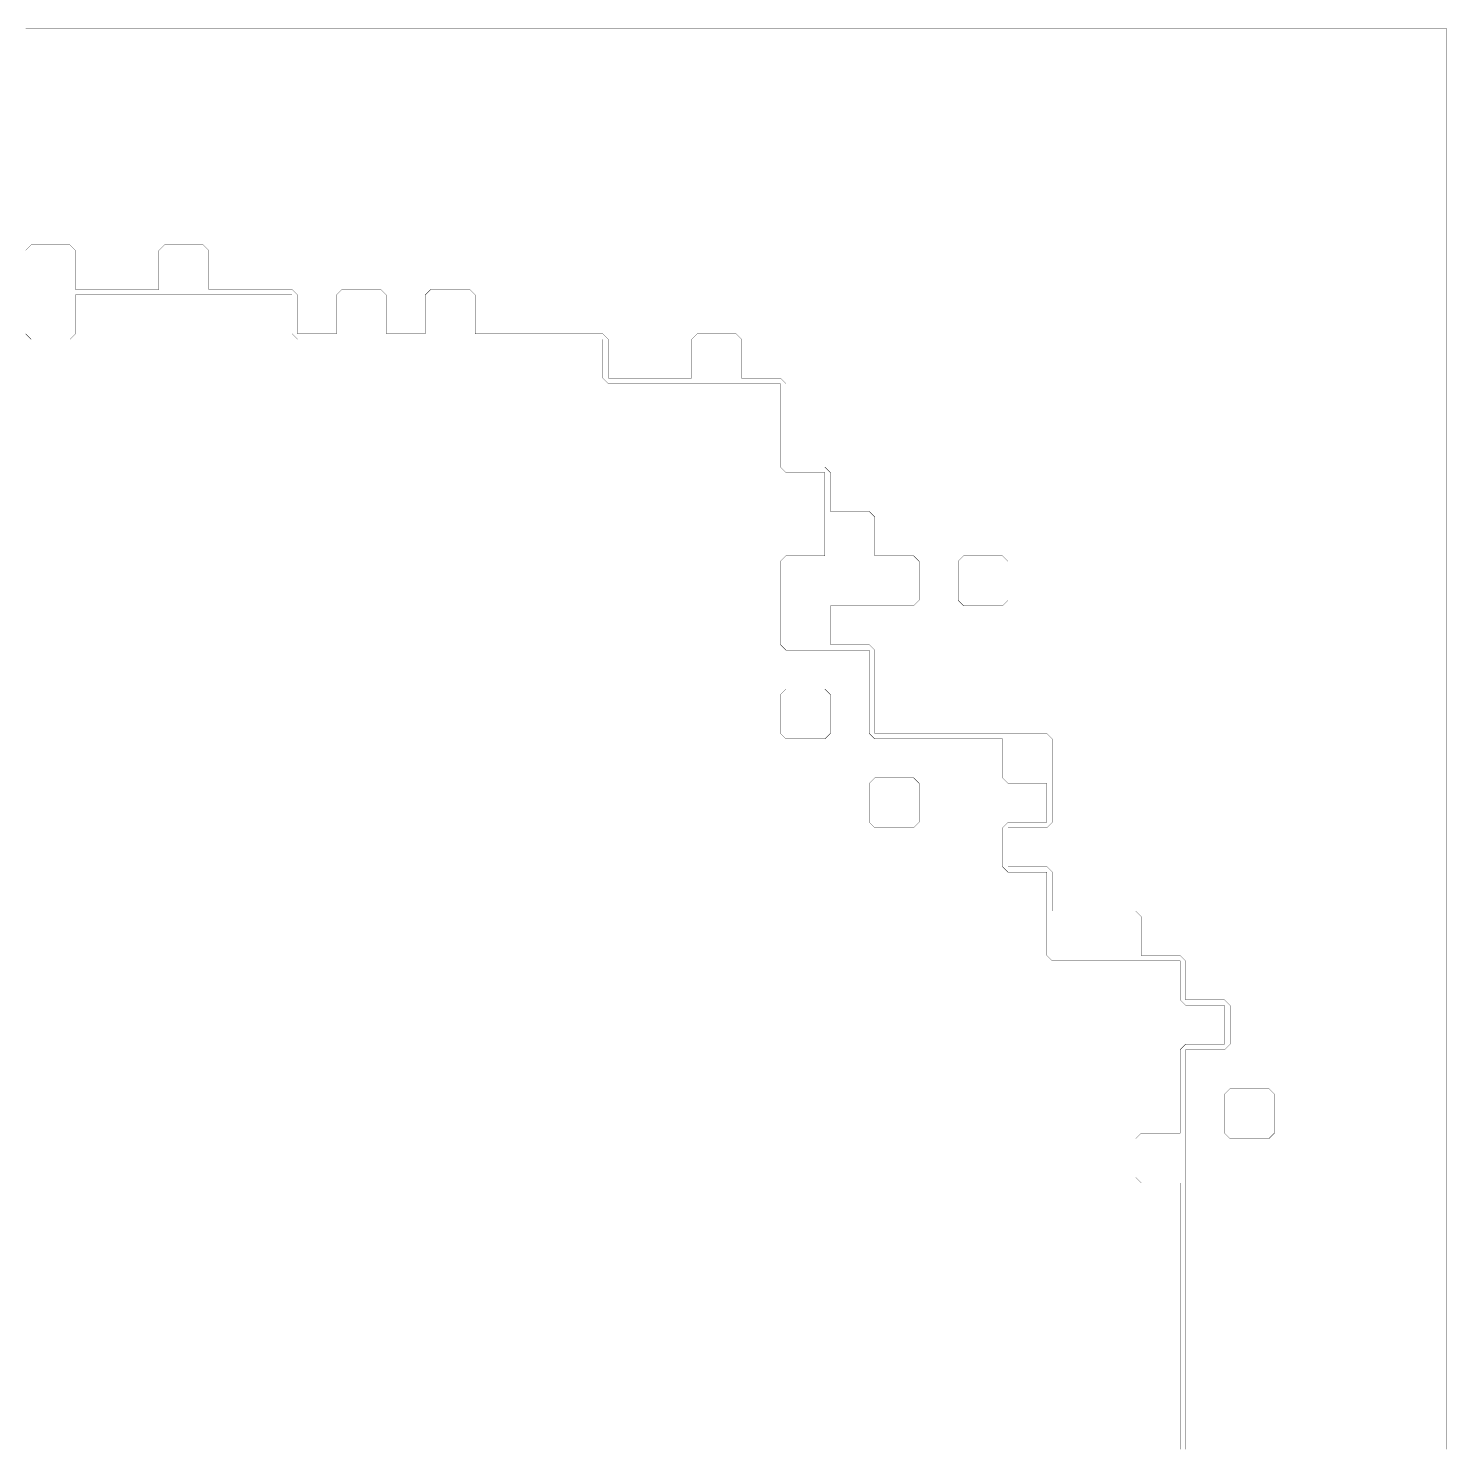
# Model space of a CAD drawing. Header units: metres. Extents: x 0 to 4990, y -4990 to 0.
# Drawn here: x 2495 to 4990, y -2495 to 0 of the extents above; entities that cross this region are included whole.
import ezdxf

# ---------------------------------------------------------------- set-up
doc = ezdxf.new("R2010")
doc.units = ezdxf.units.M
doc.layers.add('conductor', color=1, linetype='Continuous')
doc.layers.add('substrate', color=5, linetype='Continuous')

msp = doc.modelspace()

# ---------------------------------------------------------------- linework, layer by layer
at = {"layer": 'conductor', "const_width": 0.5}
msp.add_lwpolyline([(4521.484375, -2500), (4521.484375, -2490.234375), (4521.484375, -2480.46875), (4521.484375, -2470.703125), (4521.484375, -2460.9375), (4521.484375, -2451.171875), (4521.484375, -2441.40625), (4521.484375, -2431.640625), (4521.484375, -2421.875), (4521.484375, -2412.109375), (4521.484375, -2402.34375), (4521.484375, -2392.578125), (4521.484375, -2382.8125), (4521.484375, -2373.046875), (4521.484375, -2363.28125), (4521.484375, -2353.515625), (4521.484375, -2343.75), (4521.484375, -2333.984375), (4521.484375, -2324.21875), (4521.484375, -2314.453125), (4521.484375, -2304.6875), (4521.484375, -2294.921875), (4521.484375, -2285.15625), (4521.484375, -2275.390625), (4521.484375, -2265.625), (4521.484375, -2255.859375), (4521.484375, -2246.09375), (4521.484375, -2236.328125), (4521.484375, -2226.5625), (4521.484375, -2216.796875), (4521.484375, -2207.03125), (4521.484375, -2197.265625), (4521.484375, -2187.5), (4521.484375, -2177.734375), (4521.484375, -2167.96875), (4521.484375, -2158.203125), (4521.484375, -2148.4375), (4521.484375, -2138.671875), (4521.484375, -2128.90625), (4521.484375, -2119.140625), (4521.484375, -2109.375), (4521.484375, -2099.609375), (4521.484375, -2089.84375), (4521.484375, -2080.078125), (4521.484375, -2070.3125), (4521.484375, -2060.546875), (4521.484375, -2050.78125), (4521.484375, -2041.015625), (4521.484375, -2031.25), (4511.71875, -2031.25), (4501.953125, -2031.25), (4492.1875, -2031.25), (4482.421875, -2031.25), (4472.65625, -2031.25), (4462.890625, -2031.25), (4453.125, -2031.25), (4443.359375, -2021.484375), (4443.359375, -2011.71875), (4443.359375, -2001.953125), (4443.359375, -1992.1875), (4443.359375, -1982.421875), (4443.359375, -1972.65625), (4443.359375, -1962.890625), (4443.359375, -1953.125), (4453.125, -1943.359375), (4462.890625, -1943.359375), (4472.65625, -1943.359375), (4482.421875, -1943.359375), (4492.1875, -1943.359375), (4501.953125, -1943.359375), (4511.71875, -1943.359375), (4521.484375, -1943.359375), (4521.484375, -1933.59375), (4521.484375, -1923.828125), (4521.484375, -1914.0625), (4521.484375, -1904.296875), (4521.484375, -1894.53125), (4521.484375, -1884.765625), (4521.484375, -1875), (4521.484375, -1865.234375), (4521.484375, -1855.46875), (4521.484375, -1845.703125), (4521.484375, -1835.9375), (4521.484375, -1826.171875), (4521.484375, -1816.40625), (4521.484375, -1806.640625), (4521.484375, -1796.875), (4531.25, -1787.109375), (4541.015625, -1787.109375), (4550.78125, -1787.109375), (4560.546875, -1787.109375), (4570.3125, -1787.109375), (4580.078125, -1787.109375), (4589.84375, -1787.109375), (4599.609375, -1787.109375), (4599.609375, -1777.34375), (4599.609375, -1767.578125), (4599.609375, -1757.8125), (4599.609375, -1748.046875), (4599.609375, -1738.28125), (4599.609375, -1728.515625), (4599.609375, -1718.75), (4589.84375, -1718.75), (4580.078125, -1718.75), (4570.3125, -1718.75), (4560.546875, -1718.75), (4550.78125, -1718.75), (4541.015625, -1718.75), (4531.25, -1718.75), (4521.484375, -1708.984375), (4521.484375, -1699.21875), (4521.484375, -1689.453125), (4521.484375, -1679.6875), (4521.484375, -1669.921875), (4521.484375, -1660.15625), (4521.484375, -1650.390625), (4521.484375, -1640.625), (4511.71875, -1640.625), (4501.953125, -1640.625), (4492.1875, -1640.625), (4482.421875, -1640.625), (4472.65625, -1640.625), (4462.890625, -1640.625), (4453.125, -1640.625), (4443.359375, -1640.625), (4433.59375, -1640.625), (4423.828125, -1640.625), (4414.0625, -1640.625), (4404.296875, -1640.625), (4394.53125, -1640.625), (4384.765625, -1640.625), (4375, -1640.625), (4365.234375, -1640.625), (4355.46875, -1640.625), (4345.703125, -1640.625), (4335.9375, -1640.625), (4326.171875, -1640.625), (4316.40625, -1640.625), (4306.640625, -1640.625), (4296.875, -1640.625), (4287.109375, -1630.859375), (4287.109375, -1621.09375), (4287.109375, -1611.328125), (4287.109375, -1601.5625), (4287.109375, -1591.796875), (4287.109375, -1582.03125), (4287.109375, -1572.265625), (4287.109375, -1562.5), (4287.109375, -1552.734375), (4287.109375, -1542.96875), (4287.109375, -1533.203125), (4287.109375, -1523.4375), (4287.109375, -1513.671875), (4287.109375, -1503.90625), (4287.109375, -1494.140625), (4287.109375, -1484.375), (4277.34375, -1484.375), (4267.578125, -1484.375), (4257.8125, -1484.375), (4248.046875, -1484.375), (4238.28125, -1484.375), (4228.515625, -1484.375), (4218.75, -1484.375), (4208.984375, -1474.609375), (4208.984375, -1464.84375), (4208.984375, -1455.078125), (4208.984375, -1445.3125), (4208.984375, -1435.546875), (4208.984375, -1425.78125), (4208.984375, -1416.015625), (4208.984375, -1406.25), (4218.75, -1396.484375), (4228.515625, -1396.484375), (4238.28125, -1396.484375), (4248.046875, -1396.484375), (4257.8125, -1396.484375), (4267.578125, -1396.484375), (4277.34375, -1396.484375), (4287.109375, -1396.484375), (4287.109375, -1386.71875), (4287.109375, -1376.953125), (4287.109375, -1367.1875), (4287.109375, -1357.421875), (4287.109375, -1347.65625), (4287.109375, -1337.890625), (4287.109375, -1328.125), (4277.34375, -1328.125), (4267.578125, -1328.125), (4257.8125, -1328.125), (4248.046875, -1328.125), (4238.28125, -1328.125), (4228.515625, -1328.125), (4218.75, -1328.125), (4208.984375, -1318.359375), (4208.984375, -1308.59375), (4208.984375, -1298.828125), (4208.984375, -1289.0625), (4208.984375, -1279.296875), (4208.984375, -1269.53125), (4208.984375, -1259.765625), (4208.984375, -1250), (4199.21875, -1250), (4189.453125, -1250), (4179.6875, -1250), (4169.921875, -1250), (4160.15625, -1250), (4150.390625, -1250), (4140.625, -1250), (4130.859375, -1250), (4121.09375, -1250), (4111.328125, -1250), (4101.5625, -1250), (4091.796875, -1250), (4082.03125, -1250), (4072.265625, -1250), (4062.5, -1250), (4052.734375, -1250), (4042.96875, -1250), (4033.203125, -1250), (4023.4375, -1250), (4013.671875, -1250), (4003.90625, -1250), (3994.140625, -1250), (3984.375, -1250), (3974.609375, -1240.234375), (3974.609375, -1230.46875), (3974.609375, -1220.703125), (3974.609375, -1210.9375), (3974.609375, -1201.171875), (3974.609375, -1191.40625), (3974.609375, -1181.640625), (3974.609375, -1171.875), (3974.609375, -1162.109375), (3974.609375, -1152.34375), (3974.609375, -1142.578125), (3974.609375, -1132.8125), (3974.609375, -1123.046875), (3974.609375, -1113.28125), (3974.609375, -1103.515625), (3974.609375, -1093.75), (3964.84375, -1093.75), (3955.078125, -1093.75), (3945.3125, -1093.75), (3935.546875, -1093.75), (3925.78125, -1093.75), (3916.015625, -1093.75), (3906.25, -1093.75), (3896.484375, -1093.75), (3886.71875, -1093.75), (3876.953125, -1093.75), (3867.1875, -1093.75), (3857.421875, -1093.75), (3847.65625, -1093.75), (3837.890625, -1093.75), (3828.125, -1093.75), (3818.359375, -1083.984375), (3818.359375, -1074.21875), (3818.359375, -1064.453125), (3818.359375, -1054.6875), (3818.359375, -1044.921875), (3818.359375, -1035.15625), (3818.359375, -1025.390625), (3818.359375, -1015.625), (3818.359375, -1005.859375), (3818.359375, -996.09375), (3818.359375, -986.328125), (3818.359375, -976.5625), (3818.359375, -966.796875), (3818.359375, -957.03125), (3818.359375, -947.265625), (3818.359375, -937.5), (3828.125, -927.734375), (3837.890625, -927.734375), (3847.65625, -927.734375), (3857.421875, -927.734375), (3867.1875, -927.734375), (3876.953125, -927.734375), (3886.71875, -927.734375), (3896.484375, -927.734375), (3896.484375, -917.96875), (3896.484375, -908.203125), (3896.484375, -898.4375), (3896.484375, -888.671875), (3896.484375, -878.90625), (3896.484375, -869.140625), (3896.484375, -859.375), (3896.484375, -849.609375), (3896.484375, -839.84375), (3896.484375, -830.078125), (3896.484375, -820.3125), (3896.484375, -810.546875), (3896.484375, -800.78125), (3896.484375, -791.015625), (3896.484375, -781.25), (3886.71875, -781.25), (3876.953125, -781.25), (3867.1875, -781.25), (3857.421875, -781.25), (3847.65625, -781.25), (3837.890625, -781.25), (3828.125, -781.25), (3818.359375, -771.484375), (3818.359375, -761.71875), (3818.359375, -751.953125), (3818.359375, -742.1875), (3818.359375, -732.421875), (3818.359375, -722.65625), (3818.359375, -712.890625), (3818.359375, -703.125), (3818.359375, -693.359375), (3818.359375, -683.59375), (3818.359375, -673.828125), (3818.359375, -664.0625), (3818.359375, -654.296875), (3818.359375, -644.53125), (3818.359375, -634.765625), (3818.359375, -625), (3808.59375, -625), (3798.828125, -625), (3789.0625, -625), (3779.296875, -625), (3769.53125, -625), (3759.765625, -625), (3750, -625), (3740.234375, -625), (3730.46875, -625), (3720.703125, -625), (3710.9375, -625), (3701.171875, -625), (3691.40625, -625), (3681.640625, -625), (3671.875, -625), (3662.109375, -625), (3652.34375, -625), (3642.578125, -625), (3632.8125, -625), (3623.046875, -625), (3613.28125, -625), (3603.515625, -625), (3593.75, -625), (3583.984375, -625), (3574.21875, -625), (3564.453125, -625), (3554.6875, -625), (3544.921875, -625), (3535.15625, -625), (3525.390625, -625), (3515.625, -625), (3505.859375, -615.234375), (3505.859375, -605.46875), (3505.859375, -595.703125), (3505.859375, -585.9375), (3505.859375, -576.171875), (3505.859375, -566.40625), (3505.859375, -556.640625), (3505.859375, -546.875), (3496.09375, -546.875), (3486.328125, -546.875), (3476.5625, -546.875), (3466.796875, -546.875), (3457.03125, -546.875), (3447.265625, -546.875), (3437.5, -546.875), (3427.734375, -546.875), (3417.96875, -546.875), (3408.203125, -546.875), (3398.4375, -546.875), (3388.671875, -546.875), (3378.90625, -546.875), (3369.140625, -546.875), (3359.375, -546.875), (3349.609375, -546.875), (3339.84375, -546.875), (3330.078125, -546.875), (3320.3125, -546.875), (3310.546875, -546.875), (3300.78125, -546.875), (3291.015625, -546.875), (3281.25, -546.875), (3271.484375, -546.875), (3261.71875, -546.875), (3251.953125, -546.875), (3242.1875, -546.875), (3232.421875, -546.875), (3222.65625, -546.875), (3212.890625, -546.875), (3203.125, -546.875), (3193.359375, -546.875), (3183.59375, -546.875), (3173.828125, -546.875), (3164.0625, -546.875), (3154.296875, -546.875), (3144.53125, -546.875), (3134.765625, -546.875), (3125, -546.875), (3115.234375, -546.875), (3105.46875, -546.875), (3095.703125, -546.875), (3085.9375, -546.875), (3076.171875, -546.875), (3066.40625, -546.875), (3056.640625, -546.875), (3046.875, -546.875), (3037.109375, -546.875), (3027.34375, -546.875), (3017.578125, -546.875), (3007.8125, -546.875), (2998.046875, -546.875), (2988.28125, -546.875), (2978.515625, -546.875), (2968.75, -546.875), (2958.984375, -537.109375), (2958.984375, -527.34375), (2958.984375, -517.578125), (2958.984375, -507.8125), (2958.984375, -498.046875), (2958.984375, -488.28125), (2958.984375, -478.515625), (2958.984375, -468.75), (2949.21875, -468.75), (2939.453125, -468.75), (2929.6875, -468.75), (2919.921875, -468.75), (2910.15625, -468.75), (2900.390625, -468.75), (2890.625, -468.75), (2880.859375, -468.75), (2871.09375, -468.75), (2861.328125, -468.75), (2851.5625, -468.75), (2841.796875, -468.75), (2832.03125, -468.75), (2822.265625, -468.75), (2812.5, -468.75), (2802.734375, -468.75), (2792.96875, -468.75), (2783.203125, -468.75), (2773.4375, -468.75), (2763.671875, -468.75), (2753.90625, -468.75), (2744.140625, -468.75), (2734.375, -468.75), (2724.609375, -468.75), (2714.84375, -468.75), (2705.078125, -468.75), (2695.3125, -468.75), (2685.546875, -468.75), (2675.78125, -468.75), (2666.015625, -468.75), (2656.25, -468.75), (2646.484375, -468.75), (2636.71875, -468.75), (2626.953125, -468.75), (2617.1875, -468.75), (2607.421875, -468.75), (2597.65625, -468.75), (2587.890625, -468.75), (2578.125, -468.75), (2578.125, -478.515625), (2578.125, -488.28125), (2578.125, -498.046875), (2578.125, -507.8125), (2578.125, -517.578125), (2578.125, -527.34375), (2578.125, -537.109375), (2568.359375, -546.875), (2558.59375, -546.875), (2548.828125, -546.875), (2539.0625, -546.875), (2529.296875, -546.875), (2519.53125, -546.875), (2509.765625, -546.875), (2500, -546.875), (2490.234375, -537.109375)], dxfattribs=at)
for points in [[(3818.359375, -1171.875), (3828.125, -1162.109375), (3837.890625, -1162.109375), (3847.65625, -1162.109375), (3857.421875, -1162.109375), (3867.1875, -1162.109375), (3876.953125, -1162.109375), (3886.71875, -1162.109375), (3896.484375, -1162.109375), (3906.25, -1171.875), (3906.25, -1181.640625), (3906.25, -1191.40625), (3906.25, -1201.171875), (3906.25, -1210.9375), (3906.25, -1220.703125), (3906.25, -1230.46875), (3906.25, -1240.234375), (3896.484375, -1250), (3886.71875, -1250), (3876.953125, -1250), (3867.1875, -1250), (3857.421875, -1250), (3847.65625, -1250), (3837.890625, -1250), (3828.125, -1250), (3818.359375, -1240.234375), (3818.359375, -1230.46875), (3818.359375, -1220.703125), (3818.359375, -1210.9375), (3818.359375, -1201.171875), (3818.359375, -1191.40625), (3818.359375, -1181.640625)], [(3974.609375, -1328.125), (3984.375, -1318.359375), (3994.140625, -1318.359375), (4003.90625, -1318.359375), (4013.671875, -1318.359375), (4023.4375, -1318.359375), (4033.203125, -1318.359375), (4042.96875, -1318.359375), (4052.734375, -1318.359375), (4062.5, -1328.125), (4062.5, -1337.890625), (4062.5, -1347.65625), (4062.5, -1357.421875), (4062.5, -1367.1875), (4062.5, -1376.953125), (4062.5, -1386.71875), (4062.5, -1396.484375), (4052.734375, -1406.25), (4042.96875, -1406.25), (4033.203125, -1406.25), (4023.4375, -1406.25), (4013.671875, -1406.25), (4003.90625, -1406.25), (3994.140625, -1406.25), (3984.375, -1406.25), (3974.609375, -1396.484375), (3974.609375, -1386.71875), (3974.609375, -1376.953125), (3974.609375, -1367.1875), (3974.609375, -1357.421875), (3974.609375, -1347.65625), (3974.609375, -1337.890625)]]:
    msp.add_lwpolyline(points, close=True, dxfattribs=at)
at = {"layer": 'substrate', "const_width": 0.5}
for points in [[(4990.234375, -2500), (4990.234375, -2490.234375), (4990.234375, -2480.46875), (4990.234375, -2470.703125), (4990.234375, -2460.9375), (4990.234375, -2451.171875), (4990.234375, -2441.40625), (4990.234375, -2431.640625), (4990.234375, -2421.875), (4990.234375, -2412.109375), (4990.234375, -2402.34375), (4990.234375, -2392.578125), (4990.234375, -2382.8125), (4990.234375, -2373.046875), (4990.234375, -2363.28125), (4990.234375, -2353.515625), (4990.234375, -2343.75), (4990.234375, -2333.984375), (4990.234375, -2324.21875), (4990.234375, -2314.453125), (4990.234375, -2304.6875), (4990.234375, -2294.921875), (4990.234375, -2285.15625), (4990.234375, -2275.390625), (4990.234375, -2265.625), (4990.234375, -2255.859375), (4990.234375, -2246.09375), (4990.234375, -2236.328125), (4990.234375, -2226.5625), (4990.234375, -2216.796875), (4990.234375, -2207.03125), (4990.234375, -2197.265625), (4990.234375, -2187.5), (4990.234375, -2177.734375), (4990.234375, -2167.96875), (4990.234375, -2158.203125), (4990.234375, -2148.4375), (4990.234375, -2138.671875), (4990.234375, -2128.90625), (4990.234375, -2119.140625), (4990.234375, -2109.375), (4990.234375, -2099.609375), (4990.234375, -2089.84375), (4990.234375, -2080.078125), (4990.234375, -2070.3125), (4990.234375, -2060.546875), (4990.234375, -2050.78125), (4990.234375, -2041.015625), (4990.234375, -2031.25), (4990.234375, -2021.484375), (4990.234375, -2011.71875), (4990.234375, -2001.953125), (4990.234375, -1992.1875), (4990.234375, -1982.421875), (4990.234375, -1972.65625), (4990.234375, -1962.890625), (4990.234375, -1953.125), (4990.234375, -1943.359375), (4990.234375, -1933.59375), (4990.234375, -1923.828125), (4990.234375, -1914.0625), (4990.234375, -1904.296875), (4990.234375, -1894.53125), (4990.234375, -1884.765625), (4990.234375, -1875), (4990.234375, -1865.234375), (4990.234375, -1855.46875), (4990.234375, -1845.703125), (4990.234375, -1835.9375), (4990.234375, -1826.171875), (4990.234375, -1816.40625), (4990.234375, -1806.640625), (4990.234375, -1796.875), (4990.234375, -1787.109375), (4990.234375, -1777.34375), (4990.234375, -1767.578125), (4990.234375, -1757.8125), (4990.234375, -1748.046875), (4990.234375, -1738.28125), (4990.234375, -1728.515625), (4990.234375, -1718.75), (4990.234375, -1708.984375), (4990.234375, -1699.21875), (4990.234375, -1689.453125), (4990.234375, -1679.6875), (4990.234375, -1669.921875), (4990.234375, -1660.15625), (4990.234375, -1650.390625), (4990.234375, -1640.625), (4990.234375, -1630.859375), (4990.234375, -1621.09375), (4990.234375, -1611.328125), (4990.234375, -1601.5625), (4990.234375, -1591.796875), (4990.234375, -1582.03125), (4990.234375, -1572.265625), (4990.234375, -1562.5), (4990.234375, -1552.734375), (4990.234375, -1542.96875), (4990.234375, -1533.203125), (4990.234375, -1523.4375), (4990.234375, -1513.671875), (4990.234375, -1503.90625), (4990.234375, -1494.140625), (4990.234375, -1484.375), (4990.234375, -1474.609375), (4990.234375, -1464.84375), (4990.234375, -1455.078125), (4990.234375, -1445.3125), (4990.234375, -1435.546875), (4990.234375, -1425.78125), (4990.234375, -1416.015625), (4990.234375, -1406.25), (4990.234375, -1396.484375), (4990.234375, -1386.71875), (4990.234375, -1376.953125), (4990.234375, -1367.1875), (4990.234375, -1357.421875), (4990.234375, -1347.65625), (4990.234375, -1337.890625), (4990.234375, -1328.125), (4990.234375, -1318.359375), (4990.234375, -1308.59375), (4990.234375, -1298.828125), (4990.234375, -1289.0625), (4990.234375, -1279.296875), (4990.234375, -1269.53125), (4990.234375, -1259.765625), (4990.234375, -1250), (4990.234375, -1240.234375), (4990.234375, -1230.46875), (4990.234375, -1220.703125), (4990.234375, -1210.9375), (4990.234375, -1201.171875), (4990.234375, -1191.40625), (4990.234375, -1181.640625), (4990.234375, -1171.875), (4990.234375, -1162.109375), (4990.234375, -1152.34375), (4990.234375, -1142.578125), (4990.234375, -1132.8125), (4990.234375, -1123.046875), (4990.234375, -1113.28125), (4990.234375, -1103.515625), (4990.234375, -1093.75), (4990.234375, -1083.984375), (4990.234375, -1074.21875), (4990.234375, -1064.453125), (4990.234375, -1054.6875), (4990.234375, -1044.921875), (4990.234375, -1035.15625), (4990.234375, -1025.390625), (4990.234375, -1015.625), (4990.234375, -1005.859375), (4990.234375, -996.09375), (4990.234375, -986.328125), (4990.234375, -976.5625), (4990.234375, -966.796875), (4990.234375, -957.03125), (4990.234375, -947.265625), (4990.234375, -937.5), (4990.234375, -927.734375), (4990.234375, -917.96875), (4990.234375, -908.203125), (4990.234375, -898.4375), (4990.234375, -888.671875), (4990.234375, -878.90625), (4990.234375, -869.140625), (4990.234375, -859.375), (4990.234375, -849.609375), (4990.234375, -839.84375), (4990.234375, -830.078125), (4990.234375, -820.3125), (4990.234375, -810.546875), (4990.234375, -800.78125), (4990.234375, -791.015625), (4990.234375, -781.25), (4990.234375, -771.484375), (4990.234375, -761.71875), (4990.234375, -751.953125), (4990.234375, -742.1875), (4990.234375, -732.421875), (4990.234375, -722.65625), (4990.234375, -712.890625), (4990.234375, -703.125), (4990.234375, -693.359375), (4990.234375, -683.59375), (4990.234375, -673.828125), (4990.234375, -664.0625), (4990.234375, -654.296875), (4990.234375, -644.53125), (4990.234375, -634.765625), (4990.234375, -625), (4990.234375, -615.234375), (4990.234375, -605.46875), (4990.234375, -595.703125), (4990.234375, -585.9375), (4990.234375, -576.171875), (4990.234375, -566.40625), (4990.234375, -556.640625), (4990.234375, -546.875), (4990.234375, -537.109375), (4990.234375, -527.34375), (4990.234375, -517.578125), (4990.234375, -507.8125), (4990.234375, -498.046875), (4990.234375, -488.28125), (4990.234375, -478.515625), (4990.234375, -468.75), (4990.234375, -458.984375), (4990.234375, -449.21875), (4990.234375, -439.453125), (4990.234375, -429.6875), (4990.234375, -419.921875), (4990.234375, -410.15625), (4990.234375, -400.390625), (4990.234375, -390.625), (4990.234375, -380.859375), (4990.234375, -371.09375), (4990.234375, -361.328125), (4990.234375, -351.5625), (4990.234375, -341.796875), (4990.234375, -332.03125), (4990.234375, -322.265625), (4990.234375, -312.5), (4990.234375, -302.734375), (4990.234375, -292.96875), (4990.234375, -283.203125), (4990.234375, -273.4375), (4990.234375, -263.671875), (4990.234375, -253.90625), (4990.234375, -244.140625), (4990.234375, -234.375), (4990.234375, -224.609375), (4990.234375, -214.84375), (4990.234375, -205.078125), (4990.234375, -195.3125), (4990.234375, -185.546875), (4990.234375, -175.78125), (4990.234375, -166.015625), (4990.234375, -156.25), (4990.234375, -146.484375), (4990.234375, -136.71875), (4990.234375, -126.953125), (4990.234375, -117.1875), (4990.234375, -107.421875), (4990.234375, -97.65625), (4990.234375, -87.890625), (4990.234375, -78.125), (4990.234375, -68.359375), (4990.234375, -58.59375), (4990.234375, -48.828125), (4990.234375, -39.0625), (4990.234375, -29.296875), (4990.234375, -19.53125), (4990.234375, -9.765625), (4990.234375, 0), (4980.46875, 0), (4970.703125, 0), (4960.9375, 0), (4951.171875, 0), (4941.40625, 0), (4931.640625, 0), (4921.875, 0), (4912.109375, 0), (4902.34375, 0), (4892.578125, 0), (4882.8125, 0), (4873.046875, 0), (4863.28125, 0), (4853.515625, 0), (4843.75, 0), (4833.984375, 0), (4824.21875, 0), (4814.453125, 0), (4804.6875, 0), (4794.921875, 0), (4785.15625, 0), (4775.390625, 0), (4765.625, 0), (4755.859375, 0), (4746.09375, 0), (4736.328125, 0), (4726.5625, 0), (4716.796875, 0), (4707.03125, 0), (4697.265625, 0), (4687.5, 0), (4677.734375, 0), (4667.96875, 0), (4658.203125, 0), (4648.4375, 0), (4638.671875, 0), (4628.90625, 0), (4619.140625, 0), (4609.375, 0), (4599.609375, 0), (4589.84375, 0), (4580.078125, 0), (4570.3125, 0), (4560.546875, 0), (4550.78125, 0), (4541.015625, 0), (4531.25, 0), (4521.484375, 0), (4511.71875, 0), (4501.953125, 0), (4492.1875, 0), (4482.421875, 0), (4472.65625, 0), (4462.890625, 0), (4453.125, 0), (4443.359375, 0), (4433.59375, 0), (4423.828125, 0), (4414.0625, 0), (4404.296875, 0), (4394.53125, 0), (4384.765625, 0), (4375, 0), (4365.234375, 0), (4355.46875, 0), (4345.703125, 0), (4335.9375, 0), (4326.171875, 0), (4316.40625, 0), (4306.640625, 0), (4296.875, 0), (4287.109375, 0), (4277.34375, 0), (4267.578125, 0), (4257.8125, 0), (4248.046875, 0), (4238.28125, 0), (4228.515625, 0), (4218.75, 0), (4208.984375, 0), (4199.21875, 0), (4189.453125, 0), (4179.6875, 0), (4169.921875, 0), (4160.15625, 0), (4150.390625, 0), (4140.625, 0), (4130.859375, 0), (4121.09375, 0), (4111.328125, 0), (4101.5625, 0), (4091.796875, 0), (4082.03125, 0), (4072.265625, 0), (4062.5, 0), (4052.734375, 0), (4042.96875, 0), (4033.203125, 0), (4023.4375, 0), (4013.671875, 0), (4003.90625, 0), (3994.140625, 0), (3984.375, 0), (3974.609375, 0), (3964.84375, 0), (3955.078125, 0), (3945.3125, 0), (3935.546875, 0), (3925.78125, 0), (3916.015625, 0), (3906.25, 0), (3896.484375, 0), (3886.71875, 0), (3876.953125, 0), (3867.1875, 0), (3857.421875, 0), (3847.65625, 0), (3837.890625, 0), (3828.125, 0), (3818.359375, 0), (3808.59375, 0), (3798.828125, 0), (3789.0625, 0), (3779.296875, 0), (3769.53125, 0), (3759.765625, 0), (3750, 0), (3740.234375, 0), (3730.46875, 0), (3720.703125, 0), (3710.9375, 0), (3701.171875, 0), (3691.40625, 0), (3681.640625, 0), (3671.875, 0), (3662.109375, 0), (3652.34375, 0), (3642.578125, 0), (3632.8125, 0), (3623.046875, 0), (3613.28125, 0), (3603.515625, 0), (3593.75, 0), (3583.984375, 0), (3574.21875, 0), (3564.453125, 0), (3554.6875, 0), (3544.921875, 0), (3535.15625, 0), (3525.390625, 0), (3515.625, 0), (3505.859375, 0), (3496.09375, 0), (3486.328125, 0), (3476.5625, 0), (3466.796875, 0), (3457.03125, 0), (3447.265625, 0), (3437.5, 0), (3427.734375, 0), (3417.96875, 0), (3408.203125, 0), (3398.4375, 0), (3388.671875, 0), (3378.90625, 0), (3369.140625, 0), (3359.375, 0), (3349.609375, 0), (3339.84375, 0), (3330.078125, 0), (3320.3125, 0), (3310.546875, 0), (3300.78125, 0), (3291.015625, 0), (3281.25, 0), (3271.484375, 0), (3261.71875, 0), (3251.953125, 0), (3242.1875, 0), (3232.421875, 0), (3222.65625, 0), (3212.890625, 0), (3203.125, 0), (3193.359375, 0), (3183.59375, 0), (3173.828125, 0), (3164.0625, 0), (3154.296875, 0), (3144.53125, 0), (3134.765625, 0), (3125, 0), (3115.234375, 0), (3105.46875, 0), (3095.703125, 0), (3085.9375, 0), (3076.171875, 0), (3066.40625, 0), (3056.640625, 0), (3046.875, 0), (3037.109375, 0), (3027.34375, 0), (3017.578125, 0), (3007.8125, 0), (2998.046875, 0), (2988.28125, 0), (2978.515625, 0), (2968.75, 0), (2958.984375, 0), (2949.21875, 0), (2939.453125, 0), (2929.6875, 0), (2919.921875, 0), (2910.15625, 0), (2900.390625, 0), (2890.625, 0), (2880.859375, 0), (2871.09375, 0), (2861.328125, 0), (2851.5625, 0), (2841.796875, 0), (2832.03125, 0), (2822.265625, 0), (2812.5, 0), (2802.734375, 0), (2792.96875, 0), (2783.203125, 0), (2773.4375, 0), (2763.671875, 0), (2753.90625, 0), (2744.140625, 0), (2734.375, 0), (2724.609375, 0), (2714.84375, 0), (2705.078125, 0), (2695.3125, 0), (2685.546875, 0), (2675.78125, 0), (2666.015625, 0), (2656.25, 0), (2646.484375, 0), (2636.71875, 0), (2626.953125, 0), (2617.1875, 0), (2607.421875, 0), (2597.65625, 0), (2587.890625, 0), (2578.125, 0), (2568.359375, 0), (2558.59375, 0), (2548.828125, 0), (2539.0625, 0), (2529.296875, 0), (2519.53125, 0), (2509.765625, 0), (2500, 0), (2490.234375, 0)], [(2490.234375, -390.625), (2500, -380.859375), (2509.765625, -380.859375), (2519.53125, -380.859375), (2529.296875, -380.859375), (2539.0625, -380.859375), (2548.828125, -380.859375), (2558.59375, -380.859375), (2568.359375, -380.859375), (2578.125, -390.625), (2578.125, -400.390625), (2578.125, -410.15625), (2578.125, -419.921875), (2578.125, -429.6875), (2578.125, -439.453125), (2578.125, -449.21875), (2578.125, -458.984375), (2587.890625, -458.984375), (2597.65625, -458.984375), (2607.421875, -458.984375), (2617.1875, -458.984375), (2626.953125, -458.984375), (2636.71875, -458.984375), (2646.484375, -458.984375), (2656.25, -458.984375), (2666.015625, -458.984375), (2675.78125, -458.984375), (2685.546875, -458.984375), (2695.3125, -458.984375), (2705.078125, -458.984375), (2714.84375, -458.984375), (2724.609375, -458.984375), (2724.609375, -449.21875), (2724.609375, -439.453125), (2724.609375, -429.6875), (2724.609375, -419.921875), (2724.609375, -410.15625), (2724.609375, -400.390625), (2724.609375, -390.625), (2734.375, -380.859375), (2744.140625, -380.859375), (2753.90625, -380.859375), (2763.671875, -380.859375), (2773.4375, -380.859375), (2783.203125, -380.859375), (2792.96875, -380.859375), (2802.734375, -380.859375), (2812.5, -390.625), (2812.5, -400.390625), (2812.5, -410.15625), (2812.5, -419.921875), (2812.5, -429.6875), (2812.5, -439.453125), (2812.5, -449.21875), (2812.5, -458.984375), (2822.265625, -458.984375), (2832.03125, -458.984375), (2841.796875, -458.984375), (2851.5625, -458.984375), (2861.328125, -458.984375), (2871.09375, -458.984375), (2880.859375, -458.984375), (2890.625, -458.984375), (2900.390625, -458.984375), (2910.15625, -458.984375), (2919.921875, -458.984375), (2929.6875, -458.984375), (2939.453125, -458.984375), (2949.21875, -458.984375), (2958.984375, -458.984375), (2968.75, -468.75), (2968.75, -478.515625), (2968.75, -488.28125), (2968.75, -498.046875), (2968.75, -507.8125), (2968.75, -517.578125), (2968.75, -527.34375), (2968.75, -537.109375), (2978.515625, -537.109375), (2988.28125, -537.109375), (2998.046875, -537.109375), (3007.8125, -537.109375), (3017.578125, -537.109375), (3027.34375, -537.109375), (3037.109375, -537.109375), (3037.109375, -527.34375), (3037.109375, -517.578125), (3037.109375, -507.8125), (3037.109375, -498.046875), (3037.109375, -488.28125), (3037.109375, -478.515625), (3037.109375, -468.75), (3046.875, -458.984375), (3056.640625, -458.984375), (3066.40625, -458.984375), (3076.171875, -458.984375), (3085.9375, -458.984375), (3095.703125, -458.984375), (3105.46875, -458.984375), (3115.234375, -458.984375), (3125, -468.75), (3125, -478.515625), (3125, -488.28125), (3125, -498.046875), (3125, -507.8125), (3125, -517.578125), (3125, -527.34375), (3125, -537.109375), (3134.765625, -537.109375), (3144.53125, -537.109375), (3154.296875, -537.109375), (3164.0625, -537.109375), (3173.828125, -537.109375), (3183.59375, -537.109375), (3193.359375, -537.109375), (3193.359375, -527.34375), (3193.359375, -517.578125), (3193.359375, -507.8125), (3193.359375, -498.046875), (3193.359375, -488.28125), (3193.359375, -478.515625), (3193.359375, -468.75), (3203.125, -458.984375), (3212.890625, -458.984375), (3222.65625, -458.984375), (3232.421875, -458.984375), (3242.1875, -458.984375), (3251.953125, -458.984375), (3261.71875, -458.984375), (3271.484375, -458.984375), (3281.25, -468.75), (3281.25, -478.515625), (3281.25, -488.28125), (3281.25, -498.046875), (3281.25, -507.8125), (3281.25, -517.578125), (3281.25, -527.34375), (3281.25, -537.109375), (3291.015625, -537.109375), (3300.78125, -537.109375), (3310.546875, -537.109375), (3320.3125, -537.109375), (3330.078125, -537.109375), (3339.84375, -537.109375), (3349.609375, -537.109375), (3359.375, -537.109375), (3369.140625, -537.109375), (3378.90625, -537.109375), (3388.671875, -537.109375), (3398.4375, -537.109375), (3408.203125, -537.109375), (3417.96875, -537.109375), (3427.734375, -537.109375), (3437.5, -537.109375), (3447.265625, -537.109375), (3457.03125, -537.109375), (3466.796875, -537.109375), (3476.5625, -537.109375), (3486.328125, -537.109375), (3496.09375, -537.109375), (3505.859375, -537.109375), (3515.625, -546.875), (3515.625, -556.640625), (3515.625, -566.40625), (3515.625, -576.171875), (3515.625, -585.9375), (3515.625, -595.703125), (3515.625, -605.46875), (3515.625, -615.234375), (3525.390625, -615.234375), (3535.15625, -615.234375), (3544.921875, -615.234375), (3554.6875, -615.234375), (3564.453125, -615.234375), (3574.21875, -615.234375), (3583.984375, -615.234375), (3593.75, -615.234375), (3603.515625, -615.234375), (3613.28125, -615.234375), (3623.046875, -615.234375), (3632.8125, -615.234375), (3642.578125, -615.234375), (3652.34375, -615.234375), (3662.109375, -615.234375), (3662.109375, -605.46875), (3662.109375, -595.703125), (3662.109375, -585.9375), (3662.109375, -576.171875), (3662.109375, -566.40625), (3662.109375, -556.640625), (3662.109375, -546.875), (3671.875, -537.109375), (3681.640625, -537.109375), (3691.40625, -537.109375), (3701.171875, -537.109375), (3710.9375, -537.109375), (3720.703125, -537.109375), (3730.46875, -537.109375), (3740.234375, -537.109375), (3750, -546.875), (3750, -556.640625), (3750, -566.40625), (3750, -576.171875), (3750, -585.9375), (3750, -595.703125), (3750, -605.46875), (3750, -615.234375), (3759.765625, -615.234375), (3769.53125, -615.234375), (3779.296875, -615.234375), (3789.0625, -615.234375), (3798.828125, -615.234375), (3808.59375, -615.234375), (3818.359375, -615.234375), (3828.125, -625), (3828.125, -634.765625), (3828.125, -644.53125), (3828.125, -654.296875), (3828.125, -664.0625), (3828.125, -673.828125), (3828.125, -683.59375), (3828.125, -693.359375), (3828.125, -703.125), (3828.125, -712.890625), (3828.125, -722.65625), (3828.125, -732.421875), (3828.125, -742.1875), (3828.125, -751.953125), (3828.125, -761.71875), (3828.125, -771.484375), (3837.890625, -771.484375), (3847.65625, -771.484375), (3857.421875, -771.484375), (3867.1875, -771.484375), (3876.953125, -771.484375), (3886.71875, -771.484375), (3896.484375, -771.484375), (3906.25, -781.25), (3906.25, -791.015625), (3906.25, -800.78125), (3906.25, -810.546875), (3906.25, -820.3125), (3906.25, -830.078125), (3906.25, -839.84375), (3906.25, -849.609375), (3916.015625, -849.609375), (3925.78125, -849.609375), (3935.546875, -849.609375), (3945.3125, -849.609375), (3955.078125, -849.609375), (3964.84375, -849.609375), (3974.609375, -849.609375), (3984.375, -859.375), (3984.375, -869.140625), (3984.375, -878.90625), (3984.375, -888.671875), (3984.375, -898.4375), (3984.375, -908.203125), (3984.375, -917.96875), (3984.375, -927.734375), (3994.140625, -927.734375), (4003.90625, -927.734375), (4013.671875, -927.734375), (4023.4375, -927.734375), (4033.203125, -927.734375), (4042.96875, -927.734375), (4052.734375, -927.734375), (4062.5, -937.5), (4062.5, -947.265625), (4062.5, -957.03125), (4062.5, -966.796875), (4062.5, -976.5625), (4062.5, -986.328125), (4062.5, -996.09375), (4062.5, -1005.859375), (4052.734375, -1015.625), (4042.96875, -1015.625), (4033.203125, -1015.625), (4023.4375, -1015.625), (4013.671875, -1015.625), (4003.90625, -1015.625), (3994.140625, -1015.625), (3984.375, -1015.625), (3974.609375, -1015.625), (3964.84375, -1015.625), (3955.078125, -1015.625), (3945.3125, -1015.625), (3935.546875, -1015.625), (3925.78125, -1015.625), (3916.015625, -1015.625), (3906.25, -1015.625), (3906.25, -1025.390625), (3906.25, -1035.15625), (3906.25, -1044.921875), (3906.25, -1054.6875), (3906.25, -1064.453125), (3906.25, -1074.21875), (3906.25, -1083.984375), (3916.015625, -1083.984375), (3925.78125, -1083.984375), (3935.546875, -1083.984375), (3945.3125, -1083.984375), (3955.078125, -1083.984375), (3964.84375, -1083.984375), (3974.609375, -1083.984375), (3984.375, -1093.75), (3984.375, -1103.515625), (3984.375, -1113.28125), (3984.375, -1123.046875), (3984.375, -1132.8125), (3984.375, -1142.578125), (3984.375, -1152.34375), (3984.375, -1162.109375), (3984.375, -1171.875), (3984.375, -1181.640625), (3984.375, -1191.40625), (3984.375, -1201.171875), (3984.375, -1210.9375), (3984.375, -1220.703125), (3984.375, -1230.46875), (3984.375, -1240.234375), (3994.140625, -1240.234375), (4003.90625, -1240.234375), (4013.671875, -1240.234375), (4023.4375, -1240.234375), (4033.203125, -1240.234375), (4042.96875, -1240.234375), (4052.734375, -1240.234375), (4062.5, -1240.234375), (4072.265625, -1240.234375), (4082.03125, -1240.234375), (4091.796875, -1240.234375), (4101.5625, -1240.234375), (4111.328125, -1240.234375), (4121.09375, -1240.234375), (4130.859375, -1240.234375), (4140.625, -1240.234375), (4150.390625, -1240.234375), (4160.15625, -1240.234375), (4169.921875, -1240.234375), (4179.6875, -1240.234375), (4189.453125, -1240.234375), (4199.21875, -1240.234375), (4208.984375, -1240.234375), (4218.75, -1240.234375), (4228.515625, -1240.234375), (4238.28125, -1240.234375), (4248.046875, -1240.234375), (4257.8125, -1240.234375), (4267.578125, -1240.234375), (4277.34375, -1240.234375), (4287.109375, -1240.234375), (4296.875, -1250), (4296.875, -1259.765625), (4296.875, -1269.53125), (4296.875, -1279.296875), (4296.875, -1289.0625), (4296.875, -1298.828125), (4296.875, -1308.59375), (4296.875, -1318.359375), (4296.875, -1328.125), (4296.875, -1337.890625), (4296.875, -1347.65625), (4296.875, -1357.421875), (4296.875, -1367.1875), (4296.875, -1376.953125), (4296.875, -1386.71875), (4296.875, -1396.484375), (4287.109375, -1406.25), (4277.34375, -1406.25), (4267.578125, -1406.25), (4257.8125, -1406.25), (4248.046875, -1406.25), (4238.28125, -1406.25), (4228.515625, -1406.25), (4218.75, -1406.25), (4218.75, -1416.015625), (4218.75, -1425.78125), (4218.75, -1435.546875), (4218.75, -1445.3125), (4218.75, -1455.078125), (4218.75, -1464.84375), (4218.75, -1474.609375), (4228.515625, -1474.609375), (4238.28125, -1474.609375), (4248.046875, -1474.609375), (4257.8125, -1474.609375), (4267.578125, -1474.609375), (4277.34375, -1474.609375), (4287.109375, -1474.609375), (4296.875, -1484.375), (4296.875, -1494.140625), (4296.875, -1503.90625), (4296.875, -1513.671875), (4296.875, -1523.4375), (4296.875, -1533.203125), (4296.875, -1542.96875), (4296.875, -1552.734375), (4306.640625, -1552.734375), (4316.40625, -1552.734375), (4326.171875, -1552.734375), (4335.9375, -1552.734375), (4345.703125, -1552.734375), (4355.46875, -1552.734375), (4365.234375, -1552.734375), (4375, -1552.734375), (4384.765625, -1552.734375), (4394.53125, -1552.734375), (4404.296875, -1552.734375), (4414.0625, -1552.734375), (4423.828125, -1552.734375), (4433.59375, -1552.734375), (4443.359375, -1552.734375), (4453.125, -1562.5), (4453.125, -1572.265625), (4453.125, -1582.03125), (4453.125, -1591.796875), (4453.125, -1601.5625), (4453.125, -1611.328125), (4453.125, -1621.09375), (4453.125, -1630.859375), (4462.890625, -1630.859375), (4472.65625, -1630.859375), (4482.421875, -1630.859375), (4492.1875, -1630.859375), (4501.953125, -1630.859375), (4511.71875, -1630.859375), (4521.484375, -1630.859375), (4531.25, -1640.625), (4531.25, -1650.390625), (4531.25, -1660.15625), (4531.25, -1669.921875), (4531.25, -1679.6875), (4531.25, -1689.453125), (4531.25, -1699.21875), (4531.25, -1708.984375), (4541.015625, -1708.984375), (4550.78125, -1708.984375), (4560.546875, -1708.984375), (4570.3125, -1708.984375), (4580.078125, -1708.984375), (4589.84375, -1708.984375), (4599.609375, -1708.984375), (4609.375, -1718.75), (4609.375, -1728.515625), (4609.375, -1738.28125), (4609.375, -1748.046875), (4609.375, -1757.8125), (4609.375, -1767.578125), (4609.375, -1777.34375), (4609.375, -1787.109375), (4599.609375, -1796.875), (4589.84375, -1796.875), (4580.078125, -1796.875), (4570.3125, -1796.875), (4560.546875, -1796.875), (4550.78125, -1796.875), (4541.015625, -1796.875), (4531.25, -1796.875), (4531.25, -1806.640625), (4531.25, -1816.40625), (4531.25, -1826.171875), (4531.25, -1835.9375), (4531.25, -1845.703125), (4531.25, -1855.46875), (4531.25, -1865.234375), (4531.25, -1875), (4531.25, -1884.765625), (4531.25, -1894.53125), (4531.25, -1904.296875), (4531.25, -1914.0625), (4531.25, -1923.828125), (4531.25, -1933.59375), (4531.25, -1943.359375), (4531.25, -1953.125), (4531.25, -1962.890625), (4531.25, -1972.65625), (4531.25, -1982.421875), (4531.25, -1992.1875), (4531.25, -2001.953125), (4531.25, -2011.71875), (4531.25, -2021.484375), (4531.25, -2031.25), (4531.25, -2041.015625), (4531.25, -2050.78125), (4531.25, -2060.546875), (4531.25, -2070.3125), (4531.25, -2080.078125), (4531.25, -2089.84375), (4531.25, -2099.609375), (4531.25, -2109.375), (4531.25, -2119.140625), (4531.25, -2128.90625), (4531.25, -2138.671875), (4531.25, -2148.4375), (4531.25, -2158.203125), (4531.25, -2167.96875), (4531.25, -2177.734375), (4531.25, -2187.5), (4531.25, -2197.265625), (4531.25, -2207.03125), (4531.25, -2216.796875), (4531.25, -2226.5625), (4531.25, -2236.328125), (4531.25, -2246.09375), (4531.25, -2255.859375), (4531.25, -2265.625), (4531.25, -2275.390625), (4531.25, -2285.15625), (4531.25, -2294.921875), (4531.25, -2304.6875), (4531.25, -2314.453125), (4531.25, -2324.21875), (4531.25, -2333.984375), (4531.25, -2343.75), (4531.25, -2353.515625), (4531.25, -2363.28125), (4531.25, -2373.046875), (4531.25, -2382.8125), (4531.25, -2392.578125), (4531.25, -2402.34375), (4531.25, -2412.109375), (4531.25, -2421.875), (4531.25, -2431.640625), (4531.25, -2441.40625), (4531.25, -2451.171875), (4531.25, -2460.9375), (4531.25, -2470.703125), (4531.25, -2480.46875), (4531.25, -2490.234375), (4531.25, -2500)]]:
    msp.add_lwpolyline(points, dxfattribs=at)
for points in [[(4130.859375, -937.5), (4140.625, -927.734375), (4150.390625, -927.734375), (4160.15625, -927.734375), (4169.921875, -927.734375), (4179.6875, -927.734375), (4189.453125, -927.734375), (4199.21875, -927.734375), (4208.984375, -927.734375), (4218.75, -937.5), (4218.75, -947.265625), (4218.75, -957.03125), (4218.75, -966.796875), (4218.75, -976.5625), (4218.75, -986.328125), (4218.75, -996.09375), (4218.75, -1005.859375), (4208.984375, -1015.625), (4199.21875, -1015.625), (4189.453125, -1015.625), (4179.6875, -1015.625), (4169.921875, -1015.625), (4160.15625, -1015.625), (4150.390625, -1015.625), (4140.625, -1015.625), (4130.859375, -1005.859375), (4130.859375, -996.09375), (4130.859375, -986.328125), (4130.859375, -976.5625), (4130.859375, -966.796875), (4130.859375, -957.03125), (4130.859375, -947.265625)], [(4599.609375, -1875), (4609.375, -1865.234375), (4619.140625, -1865.234375), (4628.90625, -1865.234375), (4638.671875, -1865.234375), (4648.4375, -1865.234375), (4658.203125, -1865.234375), (4667.96875, -1865.234375), (4677.734375, -1865.234375), (4687.5, -1875), (4687.5, -1884.765625), (4687.5, -1894.53125), (4687.5, -1904.296875), (4687.5, -1914.0625), (4687.5, -1923.828125), (4687.5, -1933.59375), (4687.5, -1943.359375), (4677.734375, -1953.125), (4667.96875, -1953.125), (4658.203125, -1953.125), (4648.4375, -1953.125), (4638.671875, -1953.125), (4628.90625, -1953.125), (4619.140625, -1953.125), (4609.375, -1953.125), (4599.609375, -1943.359375), (4599.609375, -1933.59375), (4599.609375, -1923.828125), (4599.609375, -1914.0625), (4599.609375, -1904.296875), (4599.609375, -1894.53125), (4599.609375, -1884.765625)]]:
    msp.add_lwpolyline(points, close=True, dxfattribs=at)

doc.saveas('drawing.dxf')
